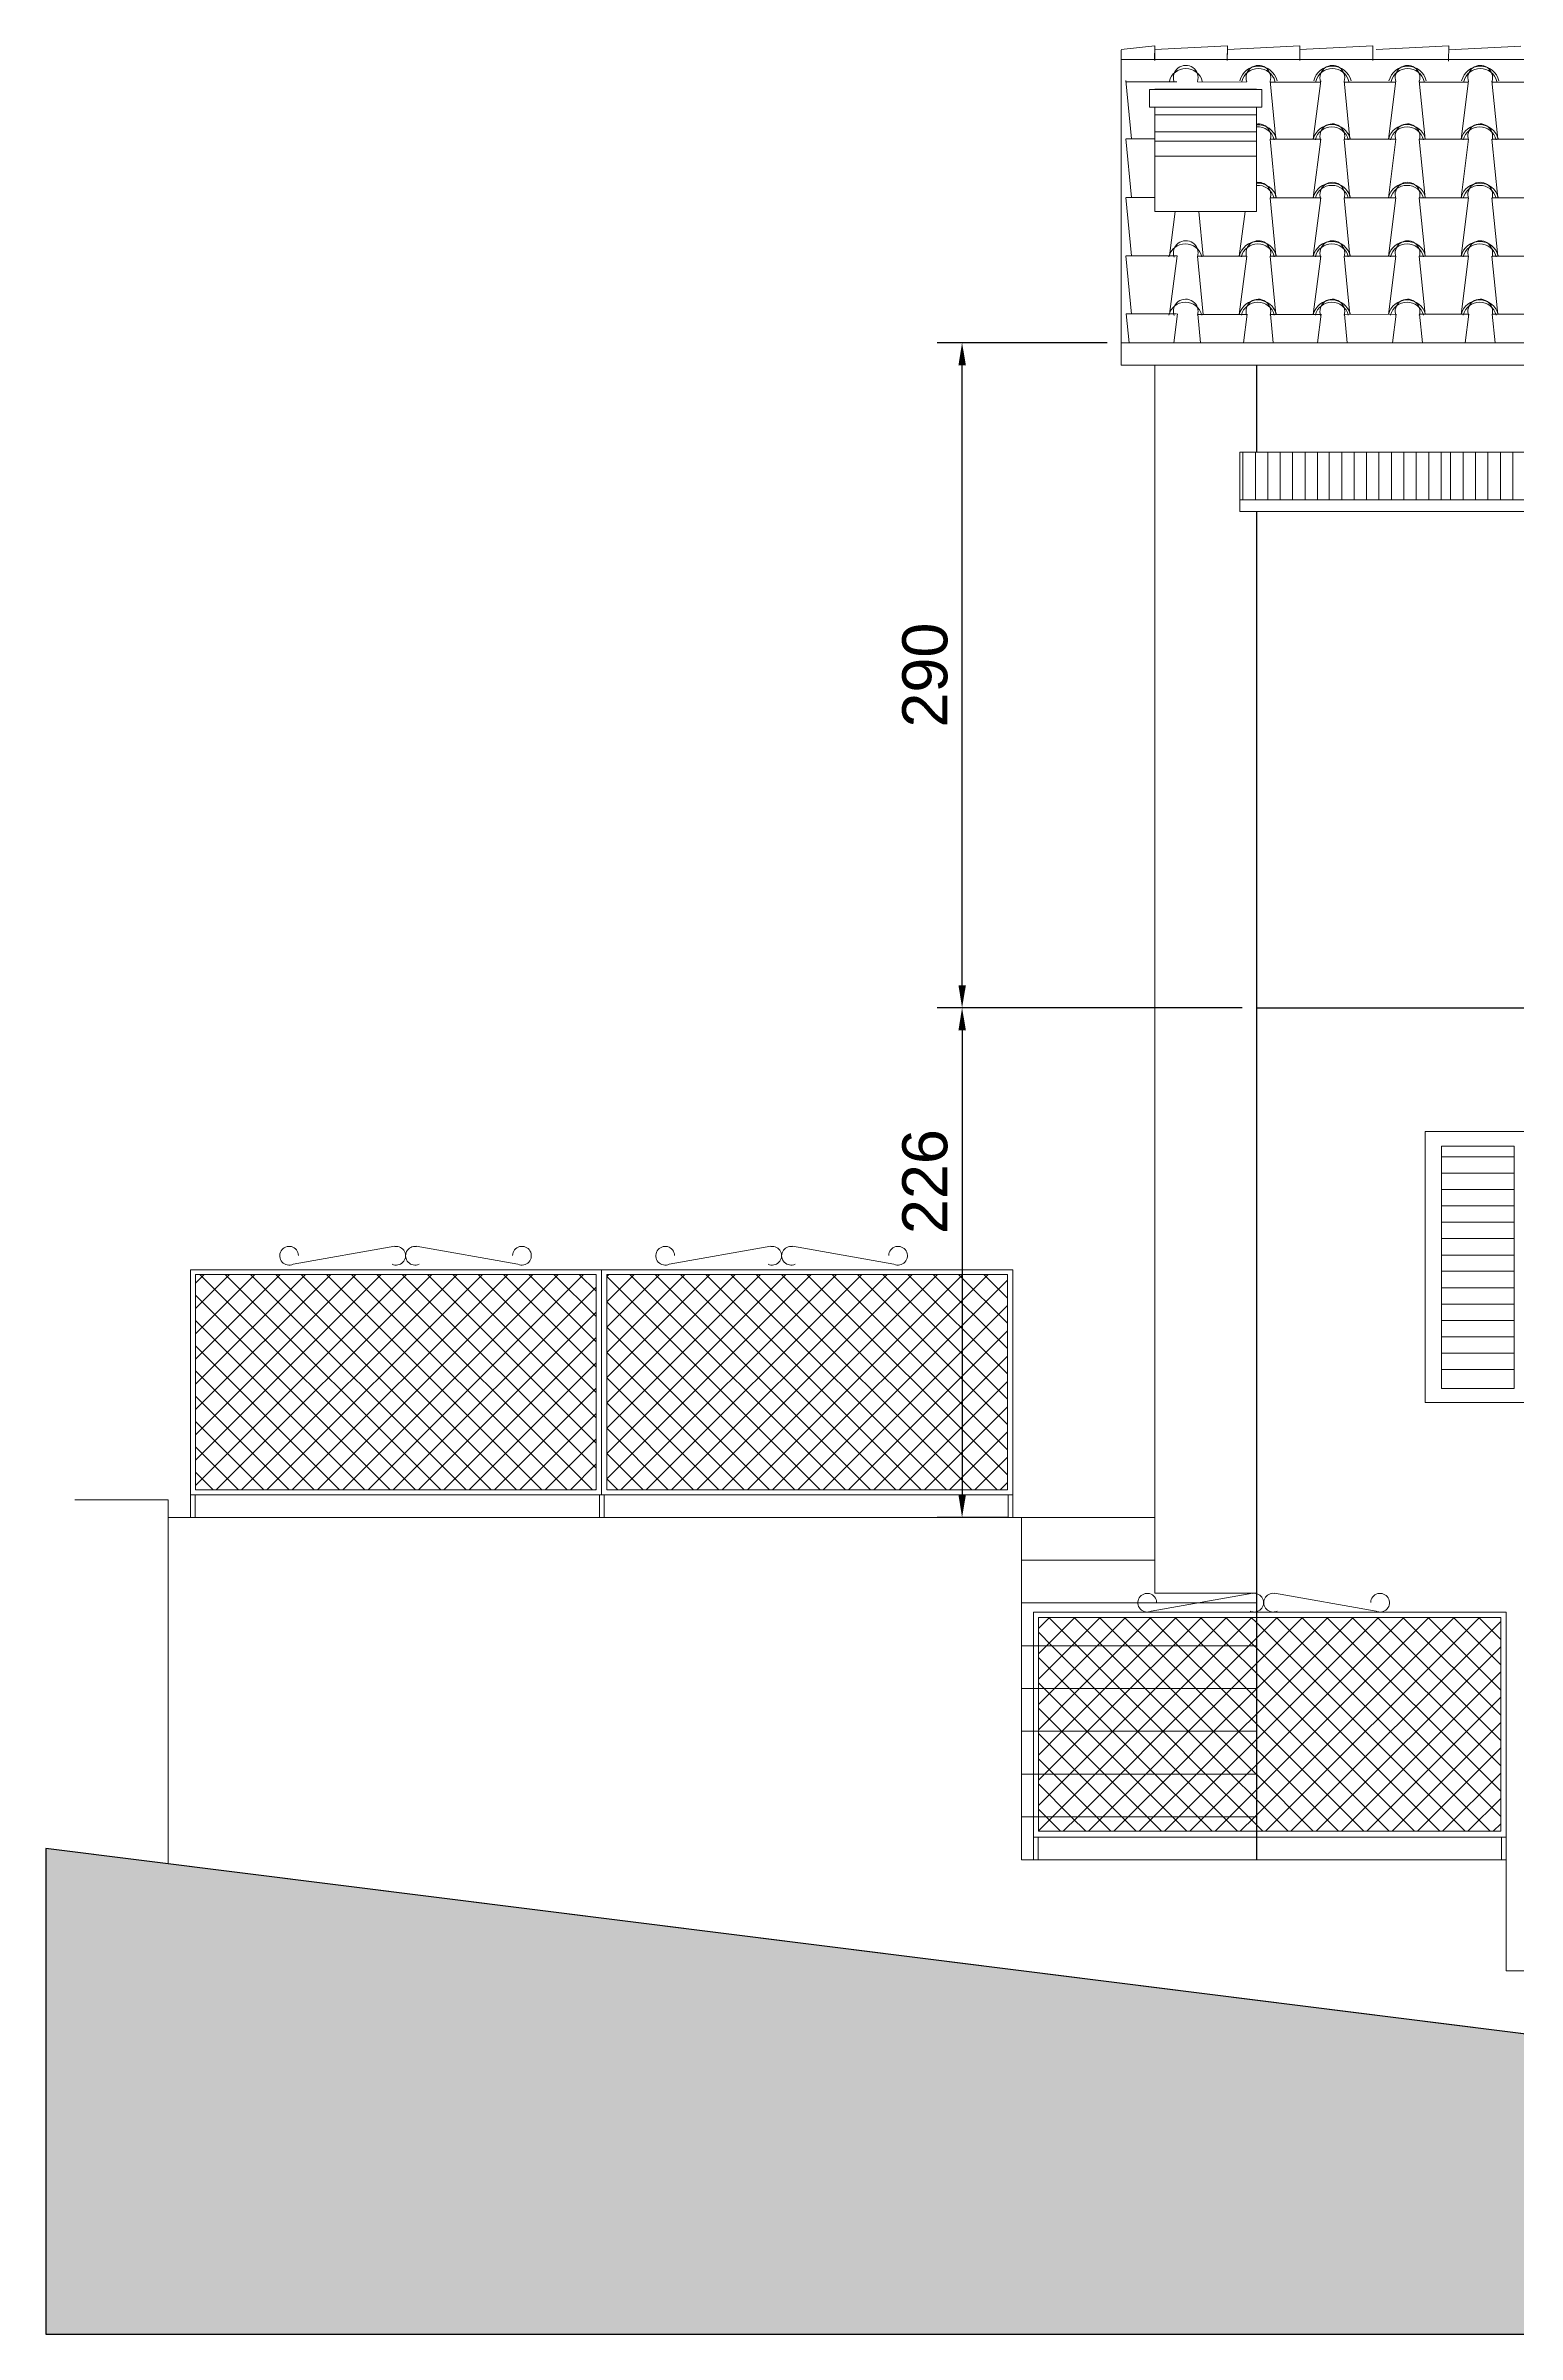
# Model space of a CAD drawing. Header units: millimetres. Extents: x -2768 to 386734, y -140 to 258833.
# Drawn here: x 183055 to 189586, y 137032 to 147193 of the extents above; entities that cross this region are included whole.
import ezdxf

# ---------------------------------------------------------------- set-up
doc = ezdxf.new("R2010")
doc.units = ezdxf.units.MM
doc.header["$PDMODE"] = 32
for name, color, linetype, lineweight in [('GRIGLIATI', 9, 'Continuous', 0), ('parapetto', 251, 'Continuous', 9), ('PROIEZIONI', 145, 'Continuous', 5), ('rilievo', 7, 'Continuous', 25), ('TETTO', 6, 'Continuous', 20), ('TRATTEGGIO_tetto', 1, 'Continuous', 0), ('VARIE', 4, 'Continuous', 13)]:
    doc.layers.add(name, color=color, linetype=linetype, lineweight=lineweight)
doc.styles.get("Standard").update_dxf_attribs({"font": 'arial.ttf'})
doc.dimstyles.new('Annotativa', dxfattribs={"dimscale": 0, "dimtxt": 2.5, "dimasz": 2.5, "dimexe": 1.25, "dimexo": 0.625, "dimtad": 1, "dimtxsty": 'Standard', "dimcen": 2.5, "dimadec": 0, "dimazin": 0, "dimtfac": 1, "dimtmove": 0, "dimatfit": 3, "dimfxl": 1, "dimarcsym": 0})
pattern_1 = [(45, (60438.22, 94638.37), (-56.1266, 56.1266), []), (135, (60438.22, 94638.37), (-56.1266, -56.1266), [])]

# ---------------------------------------------------------------- blocks, each defined once
blk = doc.blocks.new('*D662')
at = {"layer": 'Defpoints', "color": 0}
for p in [(187122, 145875), (187828, 145875), (188428, 142922)]:
    blk.add_point(p, dxfattribs=at)
at = {"layer": 'VARIE', "color": 0, "lineweight": -2, "ltscale": 0.13}
for p, q in [((187766, 145875), (187012, 145875)), ((187122, 143022), (187122, 145775)), ((188366, 142922), (187012, 142922))]:
    blk.add_line(p, q, dxfattribs=at)
at = {"layer": 'VARIE', "color": 0}
for points in [[(187139, 145775), (187106, 145775), (187122, 145875)], [(187106, 143022), (187139, 143022), (187122, 142922)]]:
    blk.add_solid(points, dxfattribs=at)
at = {"layer": 'VARIE', "color": 0, "linetype": 'ByBlock', "lineweight": 9, "ltscale": 0.13, "insert": (186958, 144399), "char_height": 200, "attachment_point": 5, "rotation": 90}
blk.add_mtext('290', dxfattribs=at)
blk = doc.blocks.new('*D664')
at = {"layer": 'Defpoints', "color": 0}
for p in [(188428, 142922), (187122, 140659), (187386, 140659)]:
    blk.add_point(p, dxfattribs=at)
at = {"layer": 'VARIE', "color": 0, "lineweight": -2, "ltscale": 0.13}
for p, q in [((188366, 142922), (187012, 142922)), ((187122, 142822), (187122, 140759)), ((187324, 140659), (187012, 140659))]:
    blk.add_line(p, q, dxfattribs=at)
at = {"layer": 'VARIE', "color": 0}
for points in [[(187139, 142822), (187106, 142822), (187122, 142922)], [(187106, 140759), (187139, 140759), (187122, 140659)]]:
    blk.add_solid(points, dxfattribs=at)
at = {"layer": 'VARIE', "color": 0, "linetype": 'ByBlock', "lineweight": 9, "ltscale": 0.13, "insert": (186958, 142150), "char_height": 200, "attachment_point": 5, "rotation": 90}
blk.add_mtext('226', dxfattribs=at)
blk = doc.blocks.new('CORNICE')
at = {"layer": 'GRIGLIATI', "linetype": 'ByBlock', "ltscale": 0.13}
blk.add_line((122172, 23177), (122623, 23257), dxfattribs=at)
for centre, start, end in [((122154, 23215), 1.9749, 295.641), ((122629, 23215), 244.4362, 98.4344)]:
    blk.add_arc(centre, 41.6, start, end, dxfattribs=at)

msp = doc.modelspace()

# ---------------------------------------------------------------- hatches: boundary and pattern name
at = {"layer": 'GRIGLIATI', "ltscale": 0.13}
h = msp.add_hatch(dxfattribs=at)
h.set_pattern_fill('ANSI37', color=256, scale=0.25, style=0)
h.set_pattern_definition(pattern_1)
h.paths.add_polyline_path([(183718.8, 141738.2), (183718.8, 140781.5), (185497.9, 140781.5), (185497.9, 141738.2)])
h = msp.add_hatch(dxfattribs=at)
h.set_pattern_fill('ANSI37', color=256, scale=0.25, style=0)
h.set_pattern_definition(pattern_1)
h.paths.add_polyline_path([(185544.6, 141738.2), (185544.6, 140781.5), (187323.7, 140781.5), (187323.7, 141738.2)])
h = msp.add_hatch(dxfattribs=at)
h.set_pattern_fill('ANSI37', color=256, scale=0.25, style=0)
h.set_pattern_definition(pattern_1)
h.paths.add_polyline_path([(188428.3, 140089.3), (188428.3, 140215.1), (187460.9, 140215.1), (187460.9, 140089.3)])
h = msp.add_hatch(dxfattribs=at)
h.set_pattern_fill('ANSI37', color=256, scale=0.25, style=0)
h.set_pattern_definition(pattern_1)
h.paths.add_polyline_path([(189513.4, 139265.5), (189513.4, 140215.1), (188428.3, 140215.1), (188428.3, 139265.5)])
h = msp.add_hatch(dxfattribs=at)
h.set_pattern_fill('ANSI37', color=256, scale=0.25, style=0)
h.set_pattern_definition(pattern_1)
h.paths.add_polyline_path([(188428.3, 139899.3), (188428.3, 140089.3), (187460.9, 140089.3), (187460.9, 139899.3)])
h = msp.add_hatch(dxfattribs=at)
h.set_pattern_fill('ANSI37', color=256, scale=0.25, style=0)
h.set_pattern_definition(pattern_1)
h.paths.add_polyline_path([(188428.3, 139709.3), (188428.3, 139899.3), (187460.9, 139899.3), (187460.9, 139709.3)])
h = msp.add_hatch(dxfattribs=at)
h.set_pattern_fill('ANSI37', color=256, scale=0.25, style=0)
h.set_pattern_definition(pattern_1)
h.paths.add_polyline_path([(188428.3, 139519.3), (188428.3, 139709.3), (187460.9, 139709.3), (187460.9, 139519.3)])
h = msp.add_hatch(dxfattribs=at)
h.set_pattern_fill('ANSI37', color=256, scale=0.25, style=0)
h.set_pattern_definition(pattern_1)
h.paths.add_polyline_path([(188428.3, 139329.3), (188428.3, 139519.3), (187460.9, 139519.3), (187460.9, 139329.3)])
h = msp.add_hatch(dxfattribs=at)
h.set_pattern_fill('ANSI37', color=256, scale=0.25, style=0)
h.set_pattern_definition(pattern_1)
h.paths.add_polyline_path([(188428.3, 139265.5), (188428.3, 139329.3), (187460.9, 139329.3), (187460.9, 139265.5)])
at = {"layer": 'parapetto', "ltscale": 0.13}
h = msp.add_hatch(color=254, dxfattribs=at)
h.set_gradient(color1=(212, 206, 210), color2=(220, 215, 219), one_color=1)
h.paths.add_polyline_path([(194428.3, 137762.3), (183054.6, 139189.5), (183054.6, 137032.2), (207633.8, 137032.2), (207633.8, 137227.1), (198849.2, 137558.7), (198828.3, 137559.6)])

# ---------------------------------------------------------------- linework, layer by layer
at = {"layer": 'GRIGLIATI', "ltscale": 0.13}
for points in [[(183696.3, 140759.3), (183696.3, 141758.9), (185522.1, 141758.9), (185522.1, 140759.3)], [(185522.1, 140759.3), (185522.1, 141758.9), (187347.9, 141758.9), (187347.9, 140759.3)], [(183718.8, 141738.2), (183718.8, 140781.5), (185497.9, 140781.5), (185497.9, 141738.2)], [(185544.6, 141738.2), (185544.6, 140781.5), (187323.7, 140781.5), (187323.7, 141738.2)], [(183696.3, 140759.3), (183696.3, 140659.3), (183717.5, 140659.3), (183717.5, 140759.3)], [(185512.2, 140759.3), (185512.2, 140659.3), (185533.4, 140659.3), (185533.4, 140759.3)], [(187326.7, 140759.3), (187326.7, 140659.3), (187347.9, 140659.3), (187347.9, 140759.3)], [(187439, 139239.3), (187439, 140238.9), (189537.7, 140238.9), (189537.7, 139239.3)], [(189513.4, 140215.1), (189513.4, 139265.5), (187460.9, 139265.5), (187460.9, 140215.1)], [(187439, 139239.3), (187439, 139139.3), (187460.2, 139139.3), (187460.2, 139239.3)], [(189516.5, 139239.3), (189516.5, 139139.3), (189537.7, 139139.3), (189537.7, 139239.3)]]:
    msp.add_lwpolyline(points, close=True, dxfattribs=at)
at = {"layer": 'parapetto', "ltscale": 0.13}
for p, q in [((188368.8, 145389), (188368.8, 145176.8)), ((188424, 145389), (188424, 145176.8)), ((188479.1, 145389), (188479.1, 145176.8)), ((188534.3, 145389), (188534.3, 145176.8)), ((188589.5, 145389), (188589.5, 145176.8)), ((188644.7, 145389), (188644.7, 145176.8)), ((188699.9, 145389), (188699.9, 145176.8)), ((188751.9, 145389), (188751.9, 145176.8)), ((188807.1, 145389), (188807.1, 145176.8)), ((188862.3, 145389), (188862.3, 145176.8)), ((188917.5, 145389), (188917.5, 145176.8)), ((188972.7, 145389), (188972.7, 145176.8)), ((189027.8, 145389), (189027.8, 145176.8)), ((189083, 145389), (189083, 145176.8)), ((189138.2, 145389), (189138.2, 145176.8)), ((189193.4, 145389), (189193.4, 145176.8)), ((189248.6, 145389), (189248.6, 145176.8)), ((189290.9, 145389), (189290.9, 145176.8)), ((189346.1, 145389), (189346.1, 145176.8)), ((189401.3, 145389), (189401.3, 145176.8)), ((189456.5, 145389), (189456.5, 145176.8)), ((189511.7, 145389), (189511.7, 145176.8)), ((189566.9, 145389), (189566.9, 145176.8)), ((189250, 142259.7), (189572.9, 142259.7)), ((189250, 142187.1), (189572.9, 142187.1)), ((189250, 142114.5), (189572.9, 142114.5)), ((189250, 142042), (189572.9, 142042)), ((189250, 141969.4), (189572.9, 141969.4)), ((189250, 141896.8), (189572.9, 141896.8)), ((189250, 141824.2), (189572.9, 141824.2)), ((189250, 141751.7), (189572.9, 141751.7)), ((189250, 141679.1), (189572.9, 141679.1)), ((189250, 141606.5), (189572.9, 141606.5)), ((189250, 141534), (189572.9, 141534)), ((189250, 141461.4), (189572.9, 141461.4)), ((189250, 141388.8), (189572.9, 141388.8)), ((189250, 141316.3), (189572.9, 141316.3))]:
    msp.add_line(p, q, dxfattribs=at)
msp.add_lwpolyline([(189628.3, 142372.3), (189178.3, 142372.3), (189178.3, 141169.7), (189628.3, 141169.7)], dxfattribs=at)
msp.add_lwpolyline([(189250, 142307.2), (189250, 141232), (189572.9, 141232), (189572.9, 142307.2)], close=True, dxfattribs=at)
at = {"layer": 'PROIEZIONI'}
for p, q in [((191228.3, 147131.9), (187828.3, 147131.9)), ((187828.3, 145874.8), (191228.3, 145875.1))]:
    msp.add_line(p, q, dxfattribs=at)
at = {"layer": 'rilievo', "ltscale": 0.13}
for p, q in [((188428.3, 146999), (187978.3, 146999)), ((188428.3, 145774.8), (188428.3, 145389)), ((188428.3, 145126.1), (188428.3, 139139.3)), ((188428.3, 142922.3), (206128.3, 142922.3))]:
    msp.add_line(p, q, dxfattribs=at)
at = {"layer": 'rilievo', "linetype": 'ByBlock', "ltscale": 0.13}
msp.add_line((194428.3, 137762.3), (183054.6, 139189.5), dxfattribs=at)
msp.add_lwpolyline([(183054.6, 139189.5), (183054.6, 137032.2), (207633.8, 137032.2), (207633.8, 137227.1), (198828.3, 137559.6), (194428.3, 137762.3), (183054.6, 139189.5)], dxfattribs=at)
at = {"layer": 'TETTO'}
for p, q in [((187828.3, 147131.9), (187828.3, 145774.8)), ((188453.3, 146999), (187953.3, 146999)), ((187953.3, 146920.4), (187953.3, 146999)), ((188453.3, 146999), (188453.3, 146920.4)), ((188453.3, 146920.4), (187953.3, 146920.4)), ((187978.3, 146458.2), (187978.3, 146920.4)), ((188428.3, 146920.4), (187978.3, 146920.4)), ((188428.3, 146887), (187978.3, 146887)), ((188428.3, 146920.4), (188428.3, 146458.2)), ((188428.3, 146810.8), (187978.3, 146810.8)), ((188428.3, 146769.9), (187978.3, 146769.9)), ((188428.3, 146703.1), (187978.3, 146703.1)), ((188428.3, 146458.2), (187978.3, 146458.2)), ((187828.3, 145774.8), (191228.3, 145774.8))]:
    msp.add_line(p, q, dxfattribs=at)
at = {"layer": 'TRATTEGGIO_tetto'}
for p, q in [((187828.3, 147176.5), (187977, 147193.4)), ((187828.3, 147174), (187828.3, 147131.9)), ((187977, 147193.4), (187976.9, 147129.3)), ((187977, 147176.5), (188299.6, 147193.4)), ((187977, 147193.4), (187977, 147128.3)), ((188299.6, 147193.4), (188299.5, 147128.4)), ((188299.6, 147176.5), (188299.5, 147129.2)), ((188299.6, 147176.5), (188622.1, 147193.4)), ((188622.1, 147193.4), (188622.1, 147129.3)), ((188622.1, 147176.5), (188944.7, 147193.4)), ((188622.1, 147193.4), (188622.1, 147128.3)), ((188944.7, 147193.4), (188944.7, 147128.4)), ((188960.5, 147176.6), (189282.1, 147193.3)), ((189282.1, 147193.3), (189282, 147124.4)), ((189282, 147175.1), (189602.2, 147191.9)), ((187848.9, 147039.2), (187874.8, 146779.7)), ((188489.3, 147037.9), (188515.2, 146778.3)), ((188714.4, 147037.9), (188680.5, 146778.3)), ((188817.7, 147037.9), (188843.6, 146778.3)), ((189048.1, 147037.9), (189014.3, 146778.3)), ((189151.5, 147037.9), (189177.3, 146778.3)), ((189370.8, 147037.9), (189336.9, 146778.3)), ((189474.1, 147037.9), (189500, 146778.3)), ((187849.5, 147033.2), (188075.8, 147033.1)), ((188167.5, 147032.6), (188385.3, 147032.5)), ((188489.9, 147032.4), (188713.7, 147032.3)), ((188818.3, 147032.2), (189047.4, 147032.1)), ((189152, 147032), (189370, 147031.9)), ((189474.7, 147031.9), (189701.1, 147031.7)), ((187848.9, 146779.7), (187874.8, 146520.1)), ((187850, 146779.7), (187978.3, 146779.7)), ((188489.3, 146778.3), (188515.2, 146518.8)), ((188490.4, 146778.3), (188712.5, 146778.3)), ((188680.5, 146778.3), (188714.4, 146778.3)), ((188714.4, 146778.3), (188680.5, 146518.8)), ((188817.7, 146778.3), (188843.6, 146518.8)), ((188818.8, 146778.3), (189046.2, 146778.3)), ((189014.3, 146778.3), (189048.1, 146778.3)), ((189048.1, 146778.3), (189014.3, 146518.8)), ((189151.5, 146778.3), (189177.3, 146518.8)), ((189152.5, 146778.3), (189368.9, 146778.3)), ((189370.8, 146778.3), (189336.9, 146518.8)), ((189337, 146778.3), (189370.8, 146778.3)), ((189474.1, 146778.3), (189500, 146518.8)), ((189475.2, 146778.3), (189700, 146778.3)), ((187848.9, 146520.1), (187874.8, 146260.6)), ((187850, 146520.1), (187978.3, 146520.1)), ((188068.6, 146458.2), (188042.8, 146260.6)), ((188173, 146458.2), (188192.9, 146259.3)), ((188378.1, 146458.2), (188352.1, 146259.3)), ((188489.3, 146518.8), (188515.2, 146259.3)), ((188490.4, 146518.8), (188712.5, 146518.8)), ((188680.5, 146518.8), (188714.4, 146518.8)), ((188714.4, 146518.8), (188680.5, 146259.3)), ((188817.7, 146518.8), (188843.6, 146259.3)), ((188818.8, 146518.8), (189046.2, 146518.8)), ((189014.3, 146518.8), (189048.1, 146518.8)), ((189048.1, 146518.8), (189014.3, 146259.3)), ((189151.5, 146518.8), (189177.3, 146259.3)), ((189152.5, 146518.8), (189368.9, 146518.8)), ((189370.8, 146518.8), (189336.9, 146259.3)), ((189337, 146518.8), (189370.8, 146518.8)), ((189474.1, 146518.8), (189500, 146259.3)), ((189475.2, 146518.8), (189700, 146518.8)), ((187848.9, 146260.6), (187874.8, 146001.1)), ((187850, 146260.6), (188074.8, 146260.6)), ((188042.8, 146260.6), (188076.6, 146260.6)), ((188076.6, 146260.6), (188042.8, 146001.1)), ((188167, 146259.3), (188192.9, 145999.8)), ((188168.1, 146259.3), (188384.1, 146259.3)), ((188352.1, 146259.3), (188386, 146259.3)), ((188386, 146259.3), (188352.1, 145999.8)), ((188489.3, 146259.3), (188515.2, 145999.8)), ((188490.4, 146259.3), (188712.5, 146259.3)), ((188680.5, 146259.3), (188714.4, 146259.3)), ((188714.4, 146259.3), (188680.5, 145999.8)), ((188817.7, 146259.3), (188843.6, 145999.8)), ((188818.8, 146259.3), (189046.2, 146259.3)), ((189014.3, 146259.3), (189048.1, 146259.3)), ((189048.1, 146259.3), (189014.3, 145999.8)), ((189151.5, 146259.3), (189177.3, 145999.8)), ((189152.5, 146259.3), (189368.9, 146259.3)), ((189370.8, 146259.3), (189336.9, 145999.8)), ((189337, 146259.3), (189370.8, 146259.3)), ((189474.1, 146259.3), (189500, 145999.8)), ((189475.2, 146259.3), (189700, 146259.3)), ((187850.4, 146002.6), (188074.4, 146002.7)), ((187850.4, 146002.6), (187863.1, 145874.8)), ((188078.1, 146002.6), (188061.4, 145874.8)), ((188168.3, 146000.6), (188383.9, 146000.7)), ((188168.5, 146001.3), (188181, 145874.8)), ((188352.1, 145999.8), (188386, 145999.8)), ((188387.4, 146001.3), (188370.9, 145874.8)), ((188490.6, 146000.8), (188712.2, 146000.9)), ((188490.8, 146001.3), (188503.4, 145874.8)), ((188715.8, 146001.3), (188699.3, 145874.9)), ((188819.1, 146000.9), (189045.9, 146001)), ((188819.2, 146001.3), (188831.7, 145874.9)), ((189049.6, 146001.3), (189033.1, 145874.9)), ((189152.9, 146001.3), (189165.5, 145874.9)), ((189152.9, 146001.1), (189368.6, 146001.2)), ((189372.2, 146001.3), (189355.8, 145874.9)), ((189475.6, 146001.3), (189699.6, 146001.4)), ((189475.6, 146001.3), (189488.2, 145874.9))]:
    msp.add_line(p, q, dxfattribs=at)
for centre, radius, start, end in [((188115.3, 147017.4), 75.3, 13.8366, 166.1634), ((188114.9, 147051.5), 54.9, 342.57352, 199.11127), ((188437.7, 147017.4), 85.3, 13.8366, 166.1634), ((188437.7, 147017.4), 75.3, 13.8366, 166.1634), ((188437.3, 147051.5), 54.9, 342.57352, 199.11127), ((188766, 147017.4), 85.3, 13.8366, 166.1634), ((188766, 147017.4), 75.3, 13.8366, 166.1634), ((188765.7, 147051.5), 54.9, 342.57352, 199.11127), ((189099.8, 147017.4), 85.3, 13.8366, 166.1634), ((189099.8, 147017.4), 75.3, 13.8366, 166.1634), ((189099.4, 147051.5), 54.9, 342.57352, 199.11127), ((189422.5, 147017.4), 85.3, 13.8366, 166.1634), ((189422.5, 147017.4), 75.3, 13.8366, 166.1634), ((189422.1, 147051.5), 54.9, 342.57352, 199.11127), ((188437.3, 146791.9), 54.9, 342.57352, 99.38868), ((188435, 146757.9), 85.3, 13.8366, 94.48596), ((188435, 146757.9), 75.3, 13.8366, 95.0829), ((188763.4, 146757.9), 85.3, 13.8366, 166.1634), ((188763.4, 146757.9), 75.3, 13.8366, 166.1634), ((188765.7, 146791.9), 54.9, 342.57352, 199.11127), ((189097.1, 146757.9), 85.3, 13.8366, 166.1634), ((189097.1, 146757.9), 75.3, 13.8366, 166.1634), ((189099.4, 146791.9), 54.9, 342.57352, 199.11127), ((189419.8, 146757.9), 85.3, 13.8366, 166.1634), ((189419.8, 146757.9), 75.3, 13.8366, 166.1634), ((189422.1, 146791.9), 54.9, 342.57352, 199.11127), ((188437.3, 146532.4), 54.9, 342.57352, 99.38868), ((188435, 146498.4), 85.3, 13.8366, 94.48596), ((188435, 146498.4), 75.3, 13.8366, 95.0829), ((188763.4, 146498.4), 85.3, 13.8366, 166.1634), ((188763.4, 146498.4), 75.3, 13.8366, 166.1634), ((188765.7, 146532.4), 54.9, 342.57352, 199.11127), ((189097.1, 146498.4), 85.3, 13.8366, 166.1634), ((189097.1, 146498.4), 75.3, 13.8366, 166.1634), ((189099.4, 146532.4), 54.9, 342.57352, 199.11127), ((189419.8, 146498.4), 85.3, 13.8366, 166.1634), ((189419.8, 146498.4), 75.3, 13.8366, 166.1634), ((189422.1, 146532.4), 54.9, 342.57352, 199.11127), ((188114.9, 146272.9), 54.9, 342.57352, 199.11127), ((188435, 146238.9), 85.3, 13.8366, 166.1634), ((188437.3, 146272.9), 54.9, 342.57352, 199.11127), ((188763.4, 146238.9), 85.3, 13.8366, 166.1634), ((188765.7, 146272.9), 54.9, 342.57352, 199.11127), ((189097.1, 146238.9), 85.3, 13.8366, 166.1634), ((189099.4, 146272.9), 54.9, 342.57352, 199.11127), ((189419.8, 146238.9), 85.3, 13.8366, 166.1634), ((189422.1, 146272.9), 54.9, 342.57352, 199.11127), ((188112.7, 146238.9), 75.3, 13.8366, 166.1634), ((188435, 146238.9), 75.3, 13.8366, 166.1634), ((188763.4, 146238.9), 75.3, 13.8366, 166.1634), ((189097.1, 146238.9), 75.3, 13.8366, 166.1634), ((189419.8, 146238.9), 75.3, 13.8366, 166.1634), ((188112.7, 145979.4), 75.3, 13.8366, 166.1634), ((188114.9, 146013.4), 54.9, 342.57352, 199.11127), ((188435, 145979.4), 85.3, 13.8366, 166.1634), ((188435, 145979.4), 75.3, 13.8366, 166.1634), ((188437.3, 146013.4), 54.9, 342.57352, 199.11127), ((188763.4, 145979.4), 85.3, 13.8366, 166.1634), ((188763.4, 145979.4), 75.3, 13.8366, 166.1634), ((188765.7, 146013.4), 54.9, 342.57352, 199.11127), ((189097.1, 145979.4), 85.3, 13.8366, 166.1634), ((189097.1, 145979.4), 75.3, 13.8366, 166.1634), ((189099.4, 146013.4), 54.9, 342.57352, 199.11127), ((189419.8, 145979.4), 85.3, 13.8366, 166.1634), ((189419.8, 145979.4), 75.3, 13.8366, 166.1634), ((189422.1, 146013.4), 54.9, 342.57352, 199.11127)]:
    msp.add_arc(centre, radius, start, end, dxfattribs=at)
at = {"layer": 'VARIE', "ltscale": 0.13}
for p, q in [((187978.3, 145774.8), (187978.3, 140322.3)), ((188354.8, 145389), (192028.3, 145389)), ((188354.8, 145126.1), (188354.8, 145389)), ((188354.8, 145176.8), (192028.3, 145176.8)), ((188354.8, 145126.1), (192028.3, 145126.1)), ((183597.9, 140736.5), (183183.2, 140736.5)), ((183597.9, 140736.5), (183597.9, 139121.3)), ((187386.4, 140659.3), (183597.9, 140659.3)), ((187386.4, 139139.3), (187386.4, 140659.3)), ((187386.4, 140659.3), (187978.3, 140659.3)), ((187386.4, 140469.3), (187978.3, 140469.3)), ((187386.4, 140279.3), (188428.3, 140279.3)), ((188428.3, 140322.3), (187978.3, 140322.3)), ((187386.4, 140089.3), (188428.3, 140089.3)), ((187386.4, 139899.3), (188428.3, 139899.3)), ((187386.4, 139709.3), (188428.3, 139709.3)), ((187386.4, 139519.3), (188428.3, 139519.3)), ((187386.4, 139329.3), (188428.3, 139329.3)), ((187386.4, 139139.3), (189537.7, 139139.3)), ((189537.7, 138645.7), (189537.7, 139139.3)), ((191589.1, 138645.7), (189537.7, 138645.7))]:
    msp.add_line(p, q, dxfattribs=at)

# ---------------------------------------------------------------- block references
at = {"layer": 'GRIGLIATI', "ltscale": 0.13, "xscale": -1, "rotation": 359.9999999999896}
for p in [(307322.4, 118606), (308991.8, 118606), (311131.6, 117065.4)]:
    msp.add_blockref('CORNICE', p, dxfattribs=at)
at = {"layer": 'parapetto', "ltscale": 0.13}
for p in [(61980.8, 118606), (63650.2, 118606), (65790, 117065.4)]:
    msp.add_blockref('CORNICE', p, dxfattribs=at)

# ---------------------------------------------------------------- dimensions: what is measured, and where the dimension line sits
at = {"layer": 'VARIE', "lineweight": 9, "ltscale": 0.13}
dim = msp.add_linear_dim(base=(187122.3, 145874.8), p1=(188428.3, 142922.3), p2=(187828.3, 145874.8), angle=90, text='290', dimstyle='Annotativa', override={"dimscale": 0, "dimtxt": 2, "dimasz": 1, "dimexe": 1.1, "dimdec": 0, "dimlfac": 0.1, "dimzin": 0, "dimdsep": 46}, dxfattribs=at)
dim.commit()
dim.dimension.update_dxf_attribs({"geometry": '*D662', "text_midpoint": (186957.7, 144398.5)})
dim = msp.add_linear_dim(base=(187122.3, 140659.3), p1=(188428.3, 142922.3), p2=(187386.4, 140659.3), angle=90, dimstyle='Annotativa', override={"dimscale": 0, "dimtxt": 2, "dimasz": 1, "dimexe": 1.1, "dimdec": 0, "dimlfac": 0.1, "dimzin": 0, "dimdsep": 46}, dxfattribs=at)
dim.commit()
dim.dimension.update_dxf_attribs({"geometry": '*D664', "text_midpoint": (187122.3, 142150.2), "dimtype": 160})

doc.saveas('drawing.dxf')
